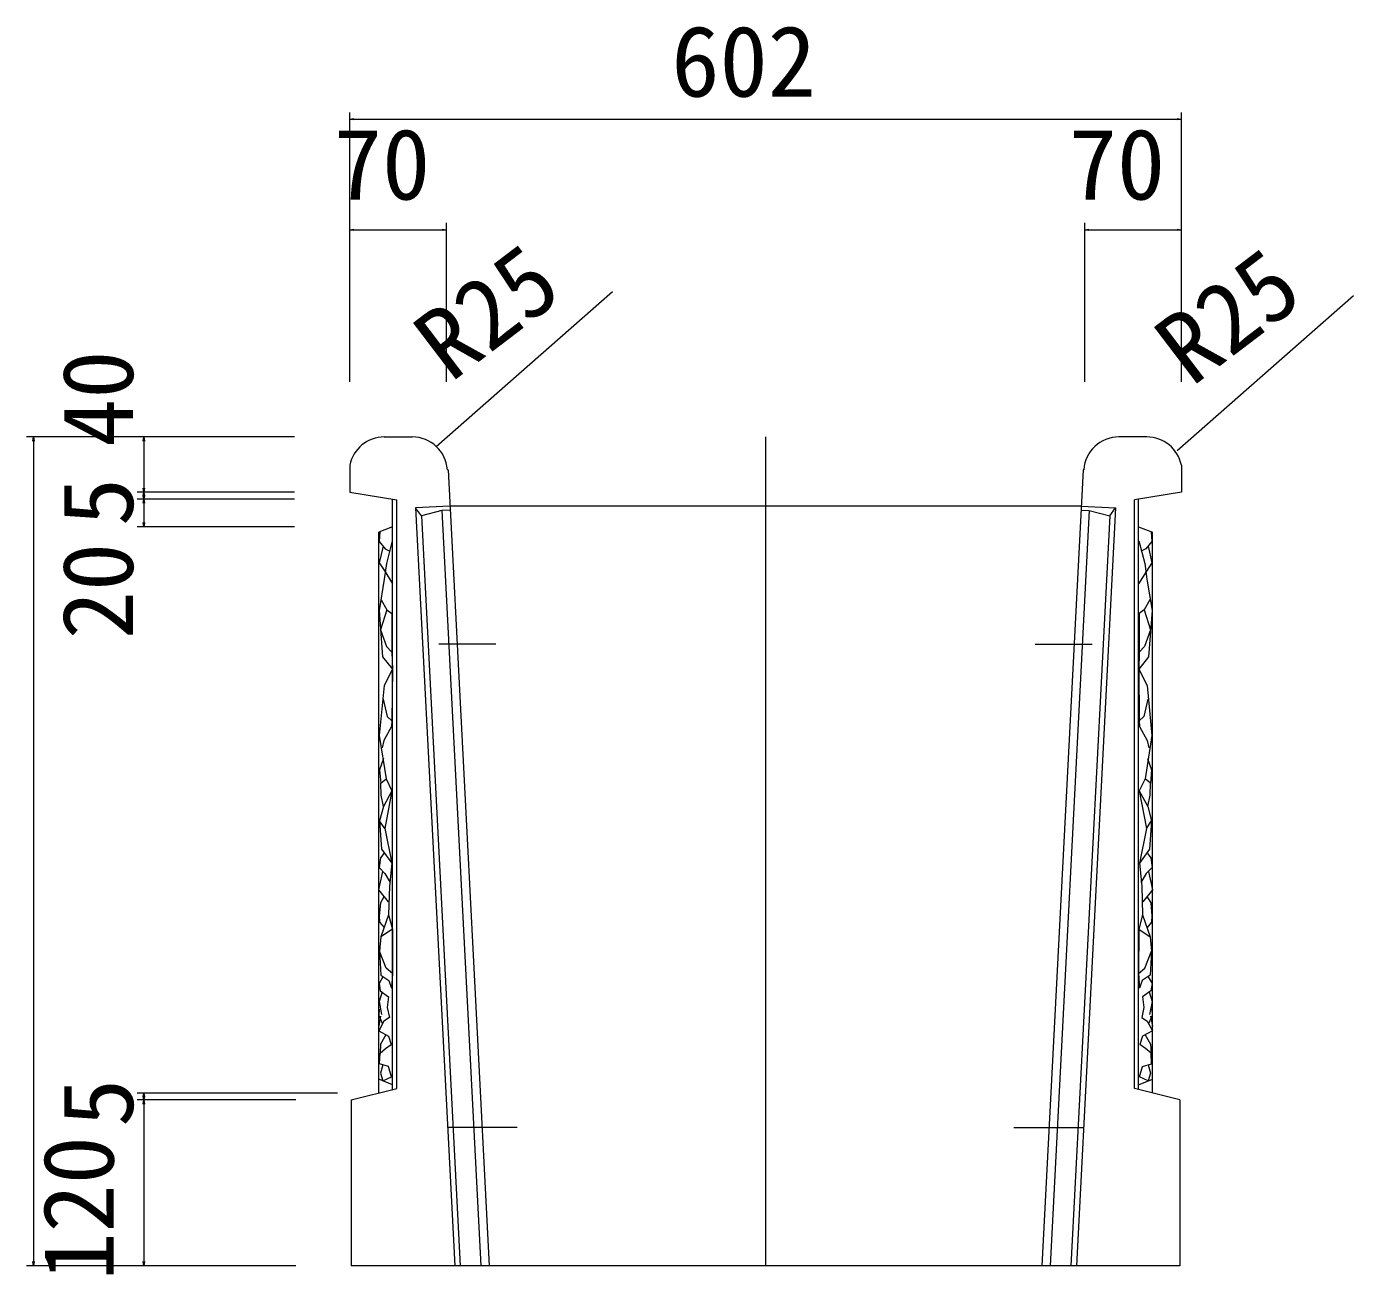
# Model space of a CAD drawing. Units: millimetres on the paper. Extents: x -5 to 836, y 1 to 595.
# Drawn here: x 393.6 to 441.63, y 137.94 to 183.12 of the extents above; entities that cross this region are included whole.
import ezdxf
from ezdxf.enums import TextEntityAlignment as Align

# ---------------------------------------------------------------- set-up
doc = ezdxf.new("R2010")
doc.units = ezdxf.units.MM
doc.linetypes.add('USER1', pattern=[200, 125, -25, 25, -25])
for name, color, linetype, lineweight in [('0_2', 7, 'Continuous', 18), ('D-STR-DIM（寸法）', 7, 'Continuous', 18), ('D-STR-HTXT（旗揚げ）', 4, 'Continuous', 18), ('D-STR-STRn（構造物）', 7, 'Continuous', 18), ('D-STR（構造物外形線）', 1, 'Continuous', 18)]:
    doc.layers.add(name, color=color, linetype=linetype, lineweight=lineweight)
doc.styles.add('ＭＳ ゴシック', font='')
doc.styles.get('ＭＳ ゴシック').set_extended_font_data('MS Gothic')

msp = doc.modelspace()

# ---------------------------------------------------------------- linework, layer by layer
at = {"layer": '0_2'}
for p, q in [((405.297, 179.76), (405.447, 179.785)), ((405.447, 179.735), (405.297, 179.76)), ((435.247, 179.785), (435.397, 179.76)), ((435.397, 179.76), (435.247, 179.735)), ((405.297, 175.76), (405.447, 175.785)), ((405.447, 175.735), (405.297, 175.76)), ((408.647, 175.785), (408.797, 175.76)), ((408.797, 175.76), (408.647, 175.735)), ((431.897, 175.76), (432.047, 175.785)), ((432.047, 175.735), (431.897, 175.76)), ((435.247, 175.785), (435.397, 175.76)), ((435.397, 175.76), (435.247, 175.735)), ((393.822, 168.11), (393.847, 168.26)), ((393.847, 168.26), (393.872, 168.11)), ((397.822, 168.11), (397.847, 168.26)), ((397.847, 168.26), (397.872, 168.11)), ((397.847, 166.26), (397.822, 166.41)), ((397.822, 166.11), (397.847, 166.26)), ((397.872, 166.41), (397.847, 166.26)), ((397.847, 166.26), (397.872, 166.11)), ((397.847, 166.01), (397.822, 166.16)), ((397.822, 165.86), (397.847, 166.01)), ((397.872, 166.16), (397.847, 166.01)), ((397.847, 166.01), (397.872, 165.86)), ((397.847, 165.01), (397.822, 165.16)), ((397.872, 165.16), (397.847, 165.01)), ((397.822, 144.36), (397.847, 144.51)), ((397.847, 144.26), (397.822, 144.41)), ((397.822, 144.11), (397.847, 144.26)), ((397.847, 144.51), (397.872, 144.36)), ((397.872, 144.41), (397.847, 144.26)), ((397.847, 144.26), (397.872, 144.11)), ((393.847, 138.26), (393.822, 138.41)), ((393.872, 138.41), (393.847, 138.26)), ((397.847, 138.26), (397.822, 138.41)), ((397.872, 138.41), (397.847, 138.26))]:
    msp.add_line(p, q, dxfattribs=at)
at = {"layer": '0_2', "color": 9}
for p, q in [((405.297, 179.76), (405.317, 179.76)), ((435.397, 179.76), (435.377, 179.76)), ((405.297, 175.76), (405.317, 175.76)), ((408.797, 175.76), (408.777, 175.76)), ((431.897, 175.76), (431.917, 175.76)), ((435.397, 175.76), (435.377, 175.76)), ((393.847, 168.26), (393.847, 168.24)), ((397.847, 168.26), (397.847, 168.24)), ((397.847, 166.26), (397.847, 166.28)), ((397.847, 166.26), (397.847, 166.24)), ((397.847, 166.01), (397.847, 166.03)), ((397.847, 166.01), (397.847, 165.99)), ((397.847, 165.01), (397.847, 165.03)), ((397.847, 144.51), (397.847, 144.49)), ((397.847, 144.26), (397.847, 144.28)), ((397.847, 144.26), (397.847, 144.24)), ((393.847, 138.26), (393.847, 138.28)), ((397.847, 138.26), (397.847, 138.28))]:
    msp.add_line(p, q, dxfattribs=at)
at = {"layer": 'D-STR-DIM（寸法）'}
for p, q in [((405.297, 170.26), (405.297, 180.01)), ((405.317, 179.76), (435.377, 179.76)), ((435.397, 170.26), (435.397, 180.01)), ((405.297, 170.26), (405.297, 176.01)), ((408.797, 170.26), (408.797, 176.01)), ((431.897, 170.26), (431.897, 176.01)), ((435.397, 170.26), (435.397, 176.01)), ((405.317, 175.76), (408.777, 175.76)), ((431.917, 175.76), (435.377, 175.76)), ((403.297, 168.26), (393.597, 168.26)), ((393.847, 168.24), (393.847, 138.28)), ((403.297, 168.26), (397.597, 168.26)), ((397.847, 168.24), (397.847, 166.28)), ((403.297, 166.26), (397.597, 166.26)), ((403.297, 166.26), (397.597, 166.26)), ((397.847, 166.24), (397.847, 166.03)), ((403.297, 166.01), (397.597, 166.01)), ((403.297, 166.01), (397.597, 166.01)), ((397.847, 165.99), (397.847, 165.03)), ((403.297, 165.01), (397.597, 165.01)), ((404.847, 144.51), (397.597, 144.51)), ((403.347, 144.26), (397.597, 144.26)), ((403.347, 144.26), (397.597, 144.26)), ((397.847, 144.49), (397.847, 144.28)), ((397.847, 144.24), (397.847, 138.28)), ((403.347, 138.26), (393.597, 138.26)), ((403.347, 138.26), (397.597, 138.26))]:
    msp.add_line(p, q, dxfattribs=at)
at = {"layer": 'D-STR-HTXT（旗揚げ）'}
for p, q in [((408.427, 167.918), (414.803, 173.531)), ((435.249, 167.766), (441.626, 173.379))]:
    msp.add_line(p, q, dxfattribs=at)
at = {"layer": 'D-STR-STRn（構造物）', "linetype": 'USER1'}
msp.add_line((420.347, 168.26), (420.347, 138.26), dxfattribs=at)
at = {"layer": 'D-STR-STRn（構造物）'}
for p, q in [((406.847, 165.01), (406.347, 164.81)), ((406.384, 164.822), (406.361, 164.48)), ((434.309, 164.822), (434.332, 164.48)), ((406.361, 164.48), (406.581, 164.213)), ((406.5, 164.311), (406.361, 163.702)), ((406.832, 164.499), (406.623, 163.676)), ((433.861, 164.499), (434.07, 163.676)), ((434.332, 164.48), (434.112, 164.213)), ((434.193, 164.311), (434.332, 163.702)), ((406.581, 164.213), (406.727, 164.137)), ((434.112, 164.213), (433.967, 164.137)), ((406.361, 163.702), (406.564, 163.406)), ((406.623, 163.676), (406.542, 163.108)), ((406.564, 163.406), (406.847, 162.941)), ((434.129, 163.406), (433.847, 162.941)), ((434.07, 163.676), (434.151, 163.108)), ((434.332, 163.702), (434.129, 163.406)), ((406.542, 163.108), (406.357, 161.983)), ((434.151, 163.108), (434.336, 161.983)), ((406.437, 162.367), (406.644, 161.998)), ((434.257, 162.367), (434.049, 161.998)), ((406.357, 161.983), (406.484, 160.302)), ((406.644, 161.998), (406.413, 161.274)), ((406.644, 161.998), (406.821, 161.867)), ((406.821, 161.867), (406.821, 160.466)), ((434.049, 161.998), (433.872, 161.867)), ((433.872, 161.867), (433.872, 160.466)), ((434.049, 161.998), (434.28, 161.274)), ((434.336, 161.983), (434.209, 160.302)), ((406.413, 161.274), (406.629, 160.681)), ((434.28, 161.274), (434.064, 160.681)), ((406.629, 160.681), (406.821, 160.466)), ((406.821, 160.466), (406.839, 159.852)), ((410.587, 160.76), (408.522, 160.76)), ((430.106, 160.76), (432.171, 160.76)), ((433.872, 160.466), (433.854, 159.852)), ((434.064, 160.681), (433.872, 160.466)), ((406.484, 160.302), (406.839, 159.852)), ((434.209, 160.302), (433.854, 159.852)), ((406.839, 159.852), (406.539, 159.263)), ((406.839, 159.852), (406.825, 157.979)), ((433.854, 159.852), (434.154, 159.263)), ((433.854, 159.852), (433.868, 157.979)), ((406.539, 159.263), (406.366, 157.454)), ((434.154, 159.263), (434.327, 157.454)), ((406.509, 158.771), (406.654, 158.137)), ((434.184, 158.771), (434.039, 158.137)), ((406.654, 158.137), (406.825, 157.979)), ((434.039, 158.137), (433.868, 157.979)), ((406.812, 157.781), (406.535, 157.267)), ((406.825, 157.979), (406.812, 157.781)), ((433.868, 157.979), (433.881, 157.781)), ((433.881, 157.781), (434.158, 157.267)), ((406.366, 157.454), (406.612, 155.881)), ((406.535, 157.267), (406.469, 157.003)), ((434.327, 157.454), (434.081, 155.881)), ((434.158, 157.267), (434.224, 157.003)), ((406.522, 156.62), (406.377, 156.211)), ((434.171, 156.62), (434.316, 156.211)), ((406.377, 156.211), (406.416, 155.723)), ((434.316, 156.211), (434.277, 155.723)), ((406.416, 155.723), (406.612, 155.881)), ((406.43, 155.288), (406.416, 155.723)), ((406.612, 155.881), (406.821, 155.454)), ((434.081, 155.881), (433.872, 155.454)), ((434.277, 155.723), (434.081, 155.881)), ((434.264, 155.288), (434.277, 155.723)), ((406.515, 154.879), (406.43, 155.288)), ((406.821, 155.454), (406.515, 154.879)), ((406.821, 155.454), (406.562, 154.087)), ((433.872, 155.454), (434.132, 154.087)), ((433.872, 155.454), (434.178, 154.879)), ((434.178, 154.879), (434.264, 155.288)), ((406.515, 154.879), (406.375, 154.36)), ((434.178, 154.879), (434.318, 154.36)), ((406.375, 154.36), (406.445, 153.335)), ((406.562, 154.087), (406.375, 154.36)), ((434.132, 154.087), (434.318, 154.36)), ((434.318, 154.36), (434.248, 153.335)), ((406.562, 154.087), (406.817, 152.83)), ((434.132, 154.087), (433.876, 152.83)), ((406.445, 153.335), (406.817, 152.83)), ((434.248, 153.335), (433.876, 152.83)), ((406.403, 153.024), (406.358, 152.675)), ((406.526, 153.18), (406.403, 153.024)), ((406.817, 152.83), (406.729, 152.005)), ((433.876, 152.83), (433.965, 152.005)), ((434.167, 153.18), (434.29, 153.024)), ((434.29, 153.024), (434.335, 152.675)), ((406.481, 152.532), (406.339, 151.872)), ((406.358, 152.675), (406.565, 152.455)), ((406.565, 152.455), (406.759, 152.138)), ((434.128, 152.455), (433.934, 152.138)), ((434.335, 152.675), (434.128, 152.455)), ((434.212, 152.532), (434.355, 151.872)), ((406.339, 151.872), (406.688, 151.432)), ((406.729, 152.005), (406.702, 150.963)), ((433.965, 152.005), (433.991, 150.963)), ((434.355, 151.872), (434.005, 151.432)), ((406.403, 151.4), (406.364, 150.921)), ((406.533, 151.613), (406.403, 151.4)), ((434.16, 151.613), (434.29, 151.4)), ((434.29, 151.4), (434.329, 150.921)), ((406.364, 150.921), (406.377, 150.701)), ((406.702, 150.963), (406.425, 150.171)), ((406.702, 150.963), (406.841, 150.439)), ((433.991, 150.963), (433.852, 150.439)), ((433.991, 150.963), (434.268, 150.171)), ((434.329, 150.921), (434.316, 150.701)), ((406.377, 150.701), (406.539, 150.5)), ((406.841, 150.439), (406.425, 150.171)), ((406.841, 150.439), (406.847, 148.834)), ((433.852, 150.439), (433.846, 148.834)), ((433.852, 150.439), (434.268, 150.171)), ((434.316, 150.701), (434.154, 150.5)), ((406.425, 150.171), (406.372, 149.644)), ((434.268, 150.171), (434.321, 149.644)), ((406.372, 149.644), (406.425, 148.773)), ((406.615, 149.036), (406.372, 149.644)), ((434.078, 149.036), (434.321, 149.644)), ((434.321, 149.644), (434.268, 148.773)), ((406.847, 148.834), (406.615, 149.036)), ((433.846, 148.834), (434.078, 149.036)), ((406.499, 148.714), (406.359, 148.472)), ((406.359, 148.472), (406.4, 148.212)), ((406.425, 148.773), (406.715, 148.588)), ((406.715, 148.588), (406.808, 148.311)), ((406.847, 148.834), (406.808, 148.311)), ((433.846, 148.834), (433.885, 148.311)), ((433.978, 148.588), (433.885, 148.311)), ((434.268, 148.773), (433.978, 148.588)), ((434.194, 148.714), (434.334, 148.472)), ((434.334, 148.472), (434.293, 148.212)), ((406.465, 148.172), (406.356, 147.82)), ((406.4, 148.212), (406.697, 147.998)), ((406.697, 147.998), (406.649, 147.609)), ((434.293, 148.212), (433.996, 147.998)), ((433.996, 147.998), (434.044, 147.609)), ((434.228, 148.172), (434.338, 147.82)), ((406.364, 147.548), (406.349, 147.319)), ((406.356, 147.82), (406.448, 147.356)), ((406.649, 147.609), (406.729, 147.24)), ((434.044, 147.609), (433.965, 147.24)), ((434.338, 147.82), (434.245, 147.356)), ((434.329, 147.548), (434.344, 147.319)), ((406.412, 147.295), (406.346, 146.926)), ((406.531, 147.108), (406.347, 146.76)), ((406.349, 147.319), (406.483, 147.021)), ((406.729, 147.24), (406.531, 147.108)), ((433.965, 147.24), (434.162, 147.108)), ((434.162, 147.108), (434.347, 146.76)), ((434.344, 147.319), (434.21, 147.021)), ((434.281, 147.295), (434.347, 146.926)), ((406.347, 146.76), (406.704, 146.569)), ((406.607, 146.613), (406.413, 146.279)), ((406.704, 146.569), (406.8, 146.27)), ((433.99, 146.569), (433.893, 146.27)), ((434.347, 146.76), (433.99, 146.569)), ((434.086, 146.613), (434.28, 146.279)), ((406.413, 146.279), (406.395, 145.953)), ((406.395, 145.953), (406.589, 146.12)), ((406.589, 146.12), (406.8, 146.27)), ((434.104, 146.12), (433.893, 146.27)), ((434.298, 145.953), (434.104, 146.12)), ((434.28, 146.279), (434.298, 145.953)), ((406.378, 145.565), (406.395, 145.953)), ((406.704, 145.477), (406.378, 145.565)), ((406.497, 145.533), (406.413, 145.231)), ((433.99, 145.477), (434.315, 145.565)), ((434.197, 145.533), (434.28, 145.231)), ((434.315, 145.565), (434.298, 145.953)), ((406.413, 145.231), (406.497, 144.95)), ((406.497, 144.95), (406.809, 145.098)), ((406.809, 145.098), (406.704, 145.477)), ((433.884, 145.098), (433.99, 145.477)), ((434.197, 144.95), (433.884, 145.098)), ((434.28, 145.231), (434.197, 144.95)), ((406.847, 144.81), (406.347, 145.01)), ((433.847, 144.81), (434.347, 145.01)), ((411.36, 143.26), (408.867, 143.26)), ((429.333, 143.26), (431.826, 143.26))]:
    msp.add_line(p, q, dxfattribs=at)
at = {"layer": 'D-STR（構造物外形線）'}
for p, q in [((406.547, 168.26), (407.558, 168.26)), ((434.147, 168.26), (433.135, 168.26)), ((405.297, 167.237), (405.297, 166.26)), ((435.397, 167.237), (435.397, 166.26)), ((408.83, 167.076), (408.856, 167.076)), ((408.856, 167.076), (410.347, 138.26)), ((431.837, 167.076), (430.347, 138.26)), ((431.864, 167.076), (431.837, 167.076)), ((405.297, 166.26), (406.997, 165.986)), ((435.397, 166.26), (433.697, 165.986)), ((406.847, 144.635), (406.847, 166.01)), ((406.997, 144.673), (406.997, 165.986)), ((408.924, 165.76), (407.676, 165.696)), ((431.769, 165.76), (408.924, 165.76)), ((431.769, 165.76), (433.017, 165.696)), ((433.697, 144.673), (433.697, 165.986)), ((433.847, 144.635), (433.847, 166.01)), ((407.676, 165.696), (409.095, 138.26)), ((407.891, 165.406), (407.676, 165.696)), ((408.632, 165.595), (407.891, 165.406)), ((407.891, 165.406), (409.295, 138.26)), ((408.932, 165.61), (408.632, 165.595)), ((408.632, 165.595), (410.046, 138.26)), ((432.061, 165.595), (430.647, 138.26)), ((432.802, 165.406), (431.398, 138.26)), ((433.017, 165.696), (431.598, 138.26)), ((431.761, 165.61), (432.061, 165.595)), ((432.061, 165.595), (432.802, 165.406)), ((432.802, 165.406), (433.017, 165.696)), ((406.347, 144.51), (406.347, 164.81)), ((433.847, 165.01), (434.347, 164.81)), ((434.347, 144.51), (434.347, 164.81)), ((405.347, 144.26), (406.997, 144.673)), ((435.347, 144.26), (433.697, 144.673)), ((405.347, 144.26), (405.347, 138.26)), ((435.347, 144.26), (435.347, 138.26)), ((435.347, 138.26), (405.347, 138.26))]:
    msp.add_line(p, q, dxfattribs=at)
for centre, start, end in [((406.547, 166.985), 90, 168.6351), ((407.558, 166.985), 4.083, 90), ((433.135, 166.985), 90, 175.917), ((434.147, 166.985), 11.3649, 90)]:
    msp.add_arc(centre, 1.275, start, end, dxfattribs=at)

# ---------------------------------------------------------------- texts
at = {"layer": 'D-STR-STRn（構造物）', "style": 'ＭＳ ゴシック'}
for s, p in [('602', (416.935, 179.81)), ('70', (404.719, 176.085)), ('70', (431.319, 176.085))]:
    msp.add_text(s, height=2.566, dxfattribs=at).set_placement(p, align=Align.BOTTOM_LEFT)
for s, rotation, p in [('R25', 37.279, (409.411, 169.587)), ('R25', 37.279, (436.233, 169.434)), ('40', 90, (398.222, 167.9)), ('5', 90, (398.222, 165.034)), ('20', 90, (398.222, 160.936)), ('5', 90, (398.222, 143.284)), ('120', 90, (397.522, 137.716))]:
    msp.add_text(s, height=2.566, rotation=rotation, dxfattribs=at).set_placement(p, align=Align.BOTTOM_LEFT)

doc.saveas('drawing.dxf')
